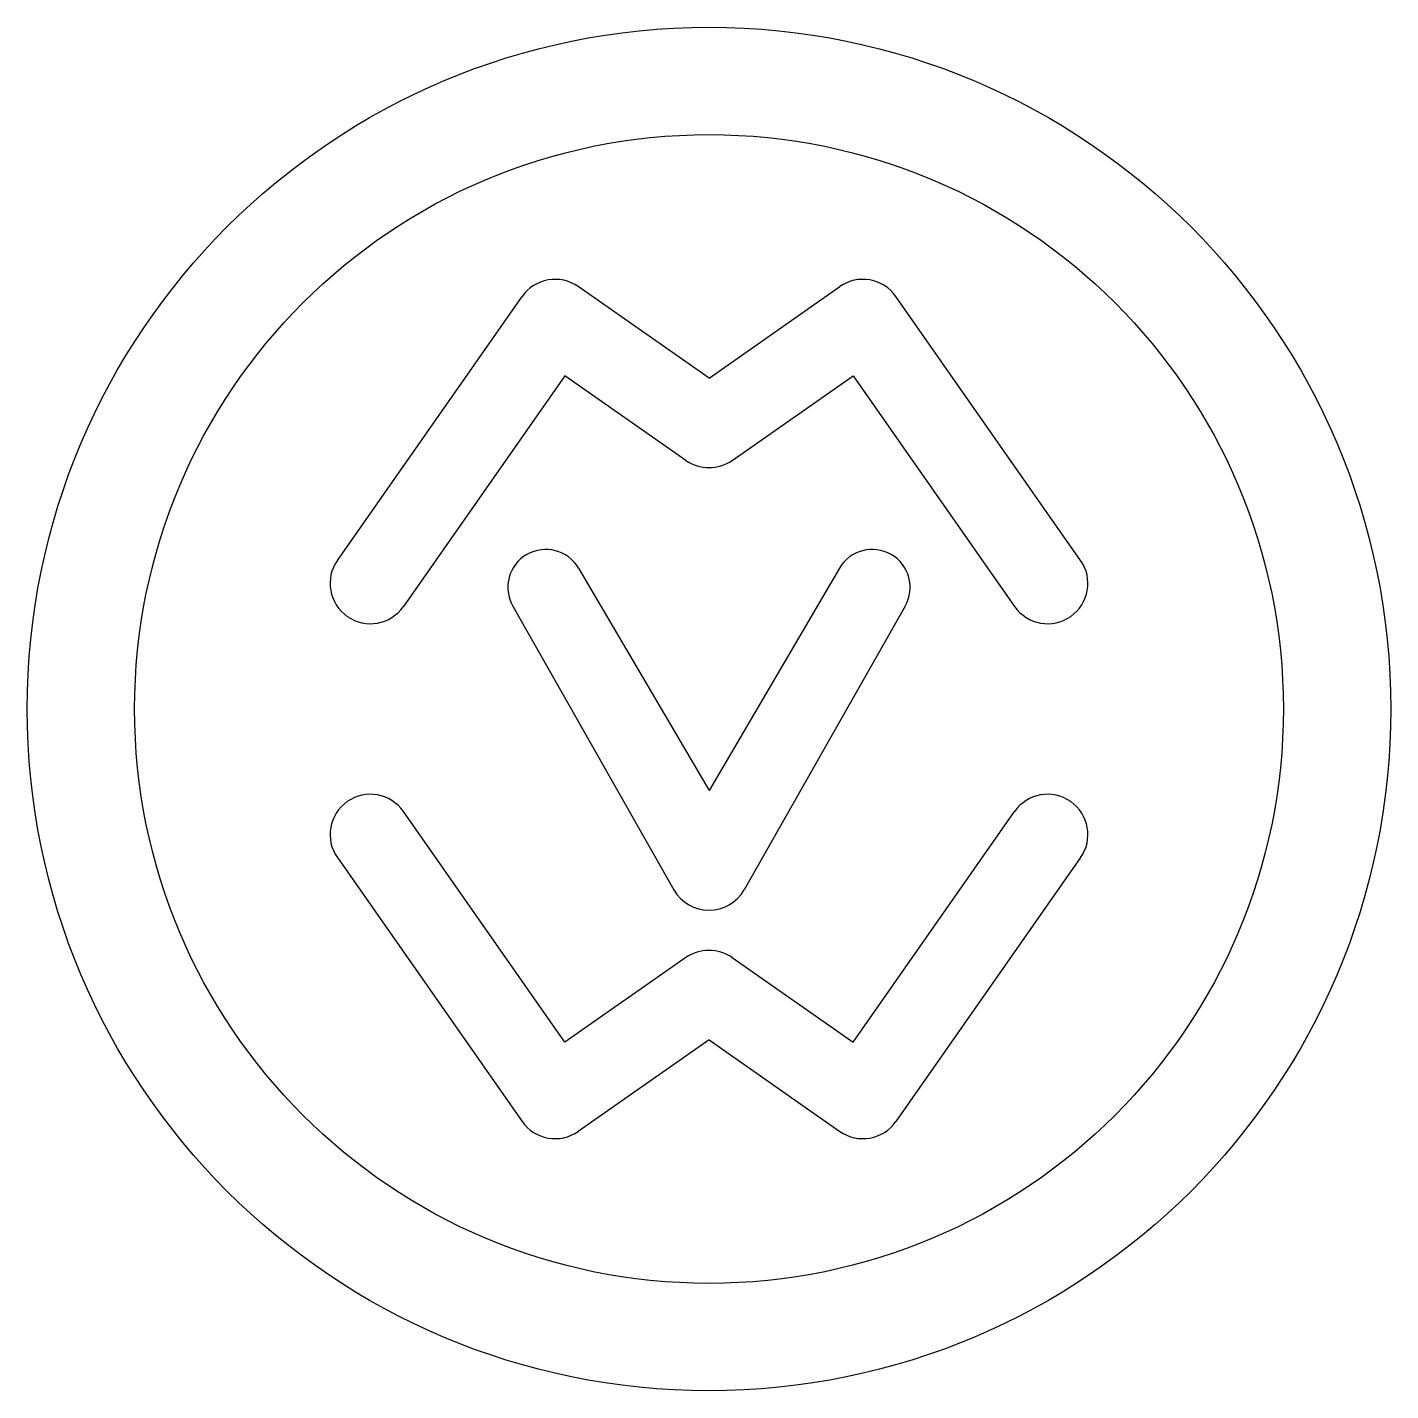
# Model space of a CAD drawing. Extents: x -0.0073 to 0.0181, y -0.0257 to -0.0003.
import ezdxf

# ---------------------------------------------------------------- set-up
doc = ezdxf.new("R2010")
doc.units = 0
doc.layers.add('MODELSKETCH_VISIBLE', color=7, linetype='CONTINUOUS')

msp = doc.modelspace()

# ---------------------------------------------------------------- linework, layer by layer
at = {"layer": 'MODELSKETCH_VISIBLE'}
for p, q in [((-0.0015526835741648, -0.0102055576425152), (0.0018887750439415, -0.0052906453767812)), ((0.0053701712321697, -0.0068132244804091), (0.0029333992462508, -0.0051065181836133)), ((0.0053701712321697, -0.0068132244804091), (0.0078069432180886, -0.0051065181836133)), ((0.0122930260385042, -0.0102055576425152), (0.0088515674203979, -0.0052906453767812)), ((0.0026873207831117, -0.0067653740645245), (-0.0003239555077313, -0.0110659222970417)), ((0.0049399889049064, -0.0083427092644899), (0.0026873207831117, -0.0067653740645245)), ((0.005800353559433, -0.0083427092644899), (0.0080530216812277, -0.0067653740645245)), ((0.0080530216812277, -0.0067653740645245), (0.0110642979720707, -0.0110659222970417)), ((0.0029405067501598, -0.010351700313608), (0.0053701712321697, -0.014492874374888)), ((0.0077998357141796, -0.010351700313608), (0.0053701712321697, -0.014492874374888)), ((0.0017151131628306, -0.0110591816311158), (0.0047180465684512, -0.0163454155743806)), ((0.0090252293015089, -0.0110591816311158), (0.0060222958958882, -0.0163454155743806)), ((0.0026873207831117, -0.0191845564890959), (-0.0003239555077313, -0.0148840082565787)), ((0.0080530216812277, -0.0191845564890959), (0.0110642979720707, -0.0148840082565787)), ((-0.0015526835741648, -0.0157443729111053), (0.0018887750439415, -0.0206592851768392)), ((0.0122930260385042, -0.0157443729111053), (0.0088515674203979, -0.0206592851768392)), ((0.0122930260385042, -0.0157443729111053), (0.0088515674203979, -0.0206592851768392)), ((0.0049399889049064, -0.0176072212891305), (0.0026873207831117, -0.0191845564890959)), ((0.005800353559433, -0.0176072212891305), (0.0080530216812277, -0.0191845564890959)), ((0.0053701712321697, -0.0191367060732113), (0.0029333992462508, -0.0208434123700071)), ((0.0053701712321697, -0.0191367060732113), (0.0078069432180886, -0.0208434123700071))]:
    msp.add_line(p, q, dxfattribs=at)
for radius in [0.0127, 0.0107]:
    msp.add_circle((0.0053701712321697, -0.0129749652768102), radius, dxfattribs=at)
for centre, radius, start, end in [((0.0025031390771582, -0.0057208277040445), 0.00075, 54.99274012487761, 144.9999999999999), ((0.0082372033871812, -0.0057208277040445), 0.00075, 34.99999999999996, 125.0072598751223), ((0.0053701712321697, -0.0077283452312732), 0.00075, 234.9999999999999, 305.0000000000001), ((0.0023302828826536, -0.0107097242061116), 0.0007074986050005, 30.40053615645136, 209.5994638435487), ((0.0084100595816858, -0.0107097242061116), 0.0007074986050005, 330.4005361564513, 149.5994638435488), ((-0.000938319540948, -0.0106357399697784), 0.00075, 144.9999999999999, 324.9999999999999), ((0.0116786620052875, -0.0106357399697784), 0.00075, 215.0000000000001, 35.00000000000011), ((-0.000938319540948, -0.015314190583842), 0.00075, 34.99999999999991, 214.9999999999999), ((0.0116786620052875, -0.015314190583842), 0.00075, 325.0000000000001, 144.9999999999999), ((0.0053701712321697, -0.0159749652768102), 0.00075, 209.5994638435489, 330.4005361564514), ((0.0053701712321697, -0.0182215853223473), 0.00075, 55.00000000000004, 125), ((0.0025031390771582, -0.0202291028495759), 0.00075, 214.9999999999999, 305.0072598751222), ((0.0082372033871812, -0.0202291028495759), 0.00075, 234.9927401248774, 325.0000000000001)]:
    msp.add_arc(centre, radius, start, end, dxfattribs=at)

doc.saveas('drawing.dxf')
